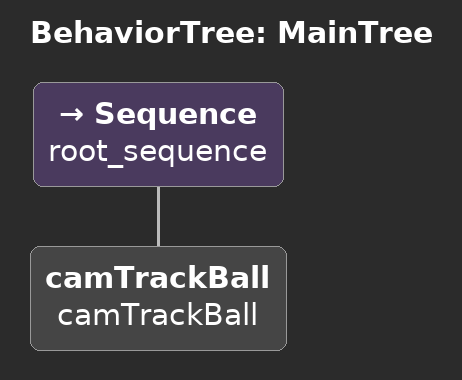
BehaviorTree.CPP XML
<root BTCPP_format="4" >
    <BehaviorTree ID="MainTree">
    <Sequence name="root_sequence">
        <camTrackBall  name="camTrackBall"/>
    </Sequence>
    </BehaviorTree>
</root>
